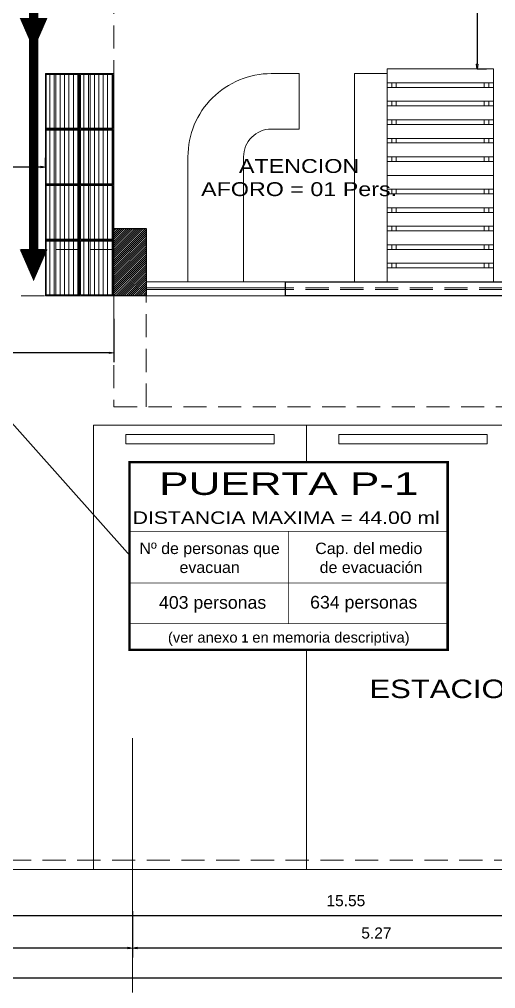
# Model space of a CAD drawing. Header units: millimetres. Extents: x 1675 to 1732.9, y 581.7 to 641.7.
# Drawn here: x 1684.3 to 1689.44, y 586.94 to 597.41 of the extents above; entities that cross this region are included whole.
import ezdxf
from ezdxf.enums import TextEntityAlignment as Align

# ---------------------------------------------------------------- set-up
doc = ezdxf.new("R2010")
doc.units = ezdxf.units.MM
doc.set_wipeout_variables(frame=1)
doc.linetypes.add('DASHDOT', pattern=[25.4, 12.7, -6.35, 0, -6.35])
doc.linetypes.add('HIDDEN', pattern=[0.375, 0.25, -0.125])
doc.layers.get('0').update_dxf_attribs({"lineweight": 5})
doc.layers.get('Defpoints').update_dxf_attribs({"color": 8, "lineweight": 5})
for name, color, linetype, lineweight in [('- PALETS', 8, 'Continuous', 5), ('_MUEBLE DE FRUTAS', 8, 'Continuous', 5), ('AHURADO', 8, 'Continuous', 5), ('COTAS', 8, 'Continuous', 5), ('EJES', 92, 'DASHDOT', 5), ('LFS - 303 - LINEAS', 8, 'Continuous', 5), ('MURO BAJO', 7, 'Continuous', 20), ('Muros', 7, 'Continuous', 30), ('PROYECCION', 8, 'HIDDEN', 5), ('Ruta Evacuacion 1', 82, 'HIDDEN', 5), ('TEX-AMB', 7, 'Continuous', 5), ('texto', 7, 'Continuous', 5)]:
    doc.layers.add(name, color=color, linetype=linetype, lineweight=lineweight)
doc.styles.add('ARIAL', font='arial.ttf')
doc.styles.add('Estilo 2 cota', font='arial.ttf')
doc.styles.add('ROMANS', font='arial.ttf')
doc.styles.add('TECHNIC_', font='swiss.ttf')
doc.styles.add('Texto peqño', font='sanss___.ttf', dxfattribs={"height": 0.12})
doc.dimstyles.new('100', dxfattribs={"dimtxt": 0.12, "dimasz": 0.05, "dimexe": 0.1, "dimexo": 0.25, "dimgap": 0.1, "dimtad": 1, "dimzin": 4, "dimdsep": 46, "dimtxsty": 'Texto peqño', "dimblk": 'CLOSEDBLANK', "dimcen": -0.05, "dimdle": 0.1, "dimclrd": 256, "dimclre": 256, "dimclrt": 256, "dimadec": 0, "dimazin": 0, "dimtfac": 1, "dimtix": 1, "dimtmove": 0, "dimatfit": 3, "dimldrblk": 'ARCHTICK', "dimfxl": 0, "dimarcsym": 0})
doc.dimstyles.new('3-fuera de', dxfattribs={"dimtxt": 0.3, "dimasz": 0.3, "dimexe": 0.3, "dimexo": 0.1, "dimgap": 0.1, "dimtad": 2, "dimzin": 0, "dimtxsty": 'Estilo 2 cota', "dimcen": -0.3, "dimclrd": 256, "dimclre": 256, "dimclrt": 7, "dimadec": 0, "dimazin": 0, "dimtfac": 1, "dimtmove": 0, "dimatfit": 3, "dimfxl": 0, "dimtolj": 1, "dimtzin": 0, "dimlwd": -1, "dimlwe": -1, "dimarcsym": 0})

# ---------------------------------------------------------------- blocks, each defined once
blk = doc.blocks.new('PALETS VERDURA')
for p, q in [((0, -0.3), (0, 0.3)), ((0, -0.3), (0, 0.3)), ((0, 0.3), (0.37, 0.3)), ((0.01, -0.29), (0.01, 0.29)), ((0.01, 0.29), (0.36, 0.29)), ((0.02, -0.29), (0.02, 0.29)), ((0.068, -0.29), (0.068, 0.29)), ((0.115, -0.29), (0.115, 0.29)), ((0.163, -0.29), (0.163, 0.29)), ((0.211, -0.29), (0.211, 0.29)), ((0.258, -0.29), (0.258, 0.29)), ((0.276, -0.29), (0.276, 0.29)), ((0.323, -0.29), (0.323, 0.29)), ((0.36, 0.29), (0.36, -0.29)), ((0.37, 0.3), (0.37, -0.3)), ((0.37, 0.3), (0.37, -0.3)), ((0.37, -0.3), (0, -0.3)), ((0.36, -0.29), (0.01, -0.29))]:
    blk.add_line(p, q)
blk = doc.blocks.new('_ClosedBlank')
at = {"color": 0, "linetype": 'ByBlock', "lineweight": -2}
for p, q in [((-1, 0.17), (0, 0)), ((-1, 0.17), (-1, -0.17)), ((0, 0), (-1, -0.17))]:
    blk.add_line(p, q, dxfattribs=at)
blk = doc.blocks.new('*D137')
at = {"layer": 'COTAS', "lineweight": -2}
for p, q in [((1679.896, 587.458), (1679.896, 586.958)), ((1699.896, 587.458), (1699.896, 586.958))]:
    blk.add_line(p, q, dxfattribs=at)
at = {"layer": 'COTAS', "linetype": 'ByBlock', "lineweight": -2}
blk.add_line((1679.946, 587.058), (1699.846, 587.058), dxfattribs=at)
at = {"layer": 'Defpoints', "color": 0}
for p in [(1679.896, 588.228, 0), (1699.896, 588.228, 0), (1699.896, 587.058)]:
    blk.add_point(p, dxfattribs=at)
at = {"layer": 'COTAS', "lineweight": -2, "xscale": 0.05, "yscale": 0.05, "zscale": 0.05, "rotation": 180}
blk.add_blockref('_ClosedBlank', (1679.896, 587.058), dxfattribs=at)
at = {"layer": 'COTAS', "lineweight": -2, "xscale": 0.05, "yscale": 0.05, "zscale": 0.05}
blk.add_blockref('_ClosedBlank', (1699.896, 587.058), dxfattribs=at)
at = {"layer": 'COTAS', "insert": (1689.896, 587.22), "char_height": 0.12, "attachment_point": 5, "style": 'Texto peqño'}
blk.add_mtext('20.00', dxfattribs=at)
blk = doc.blocks.new('_ARCHTICK')
at = {"color": 0, "linetype": 'ByBlock', "const_width": 0.15}
blk.add_lwpolyline([(-0.5, -0.5), (0.5, 0.5)], dxfattribs=at)
blk = doc.blocks.new('*D142')
at = {"layer": 'COTAS', "lineweight": -2}
for p, q in [((1680.046, 587.978), (1680.046, 587.628)), ((1695.596, 587.978), (1695.596, 587.628))]:
    blk.add_line(p, q, dxfattribs=at)
at = {"layer": 'COTAS', "linetype": 'ByBlock', "lineweight": -2}
blk.add_line((1695.546, 587.728), (1680.096, 587.728), dxfattribs=at)
at = {"layer": 'Defpoints', "color": 0}
for p in [(1680.046, 588.228), (1695.596, 588.228), (1680.046, 587.728)]:
    blk.add_point(p, dxfattribs=at)
at = {"layer": 'COTAS', "lineweight": -2, "xscale": 0.05, "yscale": 0.05, "zscale": 0.05, "rotation": 180}
blk.add_blockref('_ClosedBlank', (1680.046, 587.728), dxfattribs=at)
at = {"layer": 'COTAS', "lineweight": -2, "xscale": 0.05, "yscale": 0.05, "zscale": 0.05}
blk.add_blockref('_ClosedBlank', (1695.596, 587.728), dxfattribs=at)
at = {"layer": 'COTAS', "insert": (1687.821, 587.89), "char_height": 0.12, "attachment_point": 5, "style": 'Texto peqño'}
blk.add_mtext('15.55', dxfattribs=at)
blk = doc.blocks.new('*D145')
at = {"layer": 'COTAS', "lineweight": -2}
for p, q in [((1685.516, 587.778), (1685.516, 587.278)), ((1690.786, 587.778), (1690.786, 587.278))]:
    blk.add_line(p, q, dxfattribs=at)
at = {"layer": 'COTAS', "linetype": 'ByBlock', "lineweight": -2}
blk.add_line((1690.736, 587.378), (1685.566, 587.378), dxfattribs=at)
at = {"layer": 'Defpoints', "color": 0}
for p in [(1685.516, 588.228), (1690.786, 588.228), (1685.516, 587.378)]:
    blk.add_point(p, dxfattribs=at)
at = {"layer": 'COTAS', "lineweight": -2, "xscale": 0.05, "yscale": 0.05, "zscale": 0.05, "rotation": 180}
blk.add_blockref('_ClosedBlank', (1685.516, 587.378), dxfattribs=at)
at = {"layer": 'COTAS', "lineweight": -2, "xscale": 0.05, "yscale": 0.05, "zscale": 0.05}
blk.add_blockref('_ClosedBlank', (1690.786, 587.378), dxfattribs=at)
at = {"layer": 'COTAS', "insert": (1688.151, 587.54), "char_height": 0.12, "attachment_point": 5, "style": 'Texto peqño'}
blk.add_mtext('5.27', dxfattribs=at)
blk = doc.blocks.new('*D146')
at = {"layer": 'COTAS', "lineweight": -2}
for p, q in [((1679.896, 587.778), (1679.896, 587.278)), ((1685.516, 587.778), (1685.516, 587.278))]:
    blk.add_line(p, q, dxfattribs=at)
at = {"layer": 'COTAS', "linetype": 'ByBlock', "lineweight": -2}
blk.add_line((1685.466, 587.378), (1679.946, 587.378), dxfattribs=at)
at = {"layer": 'Defpoints', "color": 0}
for p in [(1679.896, 588.228, 0), (1685.516, 588.228), (1679.896, 587.378)]:
    blk.add_point(p, dxfattribs=at)
at = {"layer": 'COTAS', "lineweight": -2, "xscale": 0.05, "yscale": 0.05, "zscale": 0.05, "rotation": 180}
blk.add_blockref('_ClosedBlank', (1679.896, 587.378), dxfattribs=at)
at = {"layer": 'COTAS', "lineweight": -2, "xscale": 0.05, "yscale": 0.05, "zscale": 0.05}
blk.add_blockref('_ClosedBlank', (1685.516, 587.378), dxfattribs=at)
at = {"layer": 'COTAS', "insert": (1682.706, 587.54), "char_height": 0.12, "attachment_point": 5, "style": 'Texto peqño'}
blk.add_mtext('5.62', dxfattribs=at)
blk = doc.blocks.new('*D163')
at = {"layer": 'COTAS', "lineweight": -2}
for p, q in [((1681.401, 595.818), (1681.401, 595.918)), ((1684.576, 595.818), (1684.576, 595.918))]:
    blk.add_line(p, q, dxfattribs=at)
at = {"layer": 'COTAS', "linetype": 'ByBlock', "lineweight": -2}
blk.add_line((1684.526, 595.818), (1681.451, 595.818), dxfattribs=at)
at = {"layer": 'Defpoints', "color": 0}
for p in [(1681.401, 595.818), (1681.401, 595.628), (1684.576, 595.628)]:
    blk.add_point(p, dxfattribs=at)
at = {"layer": 'COTAS', "lineweight": -2, "xscale": 0.05, "yscale": 0.05, "zscale": 0.05, "rotation": 180}
blk.add_blockref('_ClosedBlank', (1681.401, 595.818), dxfattribs=at)
at = {"layer": 'COTAS', "lineweight": -2, "xscale": 0.05, "yscale": 0.05, "zscale": 0.05}
blk.add_blockref('_ClosedBlank', (1684.576, 595.818), dxfattribs=at)
at = {"layer": 'COTAS', "insert": (1682.989, 595.98), "char_height": 0.12, "attachment_point": 5, "style": 'Texto peqño'}
blk.add_mtext('3.17', dxfattribs=at)
blk = doc.blocks.new('A$C68C32CAB')
for points in [[(0.65, 1.15), (-0.5, 1.15), (-0.5, 0), (0.65, 0)], [(-0.5, 1), (0.65, 1), (0.65, 1.15), (-0.5, 1.15)], [(-0.5, 0.8), (0.65, 0.8), (0.65, 0.95), (-0.5, 0.95)], [(-0.45, 0.95), (-0.4, 0.95), (-0.4, 1), (-0.45, 1)], [(0.6, 0.95), (0.55, 0.95), (0.55, 1), (0.6, 1)], [(-0.5, 0.6), (0.65, 0.6), (0.65, 0.75), (-0.5, 0.75)], [(-0.45, 0.75), (-0.4, 0.75), (-0.4, 0.8), (-0.45, 0.8)], [(0.6, 0.75), (0.55, 0.75), (0.55, 0.8), (0.6, 0.8)], [(-0.5, 0.55), (0.65, 0.55), (0.65, 0.4), (-0.5, 0.4)], [(-0.45, 0.55), (-0.4, 0.55), (-0.4, 0.6), (-0.45, 0.6)], [(0.6, 0.55), (0.55, 0.55), (0.55, 0.6), (0.6, 0.6)], [(-0.5, 0.35), (0.65, 0.35), (0.65, 0.2), (-0.5, 0.2)], [(-0.45, 0.35), (-0.4, 0.35), (-0.4, 0.4), (-0.45, 0.4)], [(0.6, 0.35), (0.55, 0.35), (0.55, 0.4), (0.6, 0.4)], [(-0.5, 0.15), (0.65, 0.15), (0.65, 0), (-0.5, 0)], [(-0.45, 0.15), (-0.4, 0.15), (-0.4, 0.2), (-0.45, 0.2)], [(0.6, 0.15), (0.55, 0.15), (0.55, 0.2), (0.6, 0.2)]]:
    blk.add_lwpolyline(points, close=True)
blk = doc.blocks.new('*D169')
at = {"layer": 'COTAS', "lineweight": -2}
for p, q in [((1689.239, 598.792), (1689.339, 598.792)), ((1689.239, 596.878), (1689.339, 596.878))]:
    blk.add_line(p, q, dxfattribs=at)
at = {"layer": 'COTAS', "linetype": 'ByBlock', "lineweight": -2}
blk.add_line((1689.239, 598.742), (1689.239, 596.928), dxfattribs=at)
at = {"layer": 'Defpoints', "color": 0}
for p in [(1689.087, 598.792), (1689.087, 596.878), (1689.239, 596.878)]:
    blk.add_point(p, dxfattribs=at)
at = {"layer": 'COTAS', "lineweight": -2, "xscale": 0.05, "yscale": 0.05, "zscale": 0.05}
for p, rotation in [((1689.239, 598.792), 90), ((1689.239, 596.878), 270)]:
    blk.add_blockref('_ClosedBlank', p, dxfattribs=dict(at, rotation=rotation))
at = {"layer": 'COTAS', "insert": (1689.077, 597.835), "char_height": 0.12, "attachment_point": 5, "rotation": 90, "style": 'Texto peqño'}
blk.add_mtext('1.91', dxfattribs=at)
blk = doc.blocks.new('LS_ESC_CUADRO')
blk.add_wipeout([(-7.538, 0), (7.538, 0), (7.498, -8.89), (-7.49, -8.89)])
at = {"const_width": 0.115}
blk.add_lwpolyline([(-7.538, 0), (7.538, 0), (7.538, -8.89), (-7.538, -8.89)], close=True, dxfattribs=at)
at = {"const_width": 0.0308}
for points in [[(-7.52, -3.274), (7.538, -3.274)], [(-0.019, -3.274), (-0.019, -7.659)], [(-7.507, -5.722), (7.538, -5.722)], [(-7.496, -7.654), (7.538, -7.654)]]:
    blk.add_lwpolyline(points, dxfattribs=at)
for s, insert, char_height, width, attachment_point, rotation, style in [('{\\fArial|b0|i0|c238|p34;Nº de personas que evacuan}', (-3.744, -3.812), 0.54, 6.74928, 2, 0, 'ARIAL'), ('{\\fArial|b0|i0|c238|p34;Cap}.{\\fArial|b0|i0|c238|p34; del medio\\P de evacuación}', (3.8, -3.812), 0.54, 6.80085, 2, 0, 'ARIAL'), ('({\\fArial|b0|i0|c186|p34;\\C256;ver anexo \\fArial|b1|i0|c186|p34;\\H0.8x;1\\fArial|b0|i0|c186|p34;\\H1.25x; en memoria descriptiva})', (0.006, -8.379), 0.5, 13.09714, 5, 0.0251, 'TECHNIC_')]:
    blk.add_mtext(s, dxfattribs=dict(insert=insert, char_height=char_height, width=width, attachment_point=attachment_point, rotation=rotation, style=style))
at = {"style": 'ARIAL'}
for tag, height, flags, p in [('NOMBRE_MEDIO', 1, 12, (0.009, -1.551)), ('TIPO_DE_ESC', 0.6, 8, (-0.112, -2.929)), ('EVACUAN', 0.6, 8, (-3.601, -6.95)), ('CAPACIDAD', 0.6, 8, (3.558, -6.941))]:
    blk.add_attdef(tag, text='', height=height, dxfattribs=dict(at, flags=flags)).set_placement(p, align=Align.CENTER)
blk = doc.blocks.new('SENTIDO')
blk.add_lwpolyline([(-0.344, 0, 0, 0.3, 0), (0, 0, 0, 0, 0)], format="xyseb")
blk = doc.blocks.new('*D332')
at = {"layer": 'COTAS', "lineweight": -2}
for p, q in [((1680.096, 594.178), (1680.096, 593.71)), ((1685.316, 594.178), (1685.316, 593.71))]:
    blk.add_line(p, q, dxfattribs=at)
at = {"layer": 'COTAS', "linetype": 'ByBlock', "lineweight": -2}
blk.add_line((1685.266, 593.81), (1680.146, 593.81), dxfattribs=at)
at = {"layer": 'Defpoints', "color": 0}
for p in [(1680.096, 594.428), (1685.316, 594.428), (1680.096, 593.81)]:
    blk.add_point(p, dxfattribs=at)
at = {"layer": 'COTAS', "lineweight": -2, "xscale": 0.05, "yscale": 0.05, "zscale": 0.05, "rotation": 180}
blk.add_blockref('_ClosedBlank', (1680.096, 593.81), dxfattribs=at)
at = {"layer": 'COTAS', "lineweight": -2, "xscale": 0.05, "yscale": 0.05, "zscale": 0.05}
blk.add_blockref('_ClosedBlank', (1685.316, 593.81), dxfattribs=at)
at = {"layer": 'COTAS', "insert": (1682.706, 593.972), "char_height": 0.12, "attachment_point": 5, "style": 'Texto peqño'}
blk.add_mtext('5.22', dxfattribs=at)

msp = doc.modelspace()

# ---------------------------------------------------------------- hatches: boundary and pattern name
at = {"layer": 'AHURADO'}
h = msp.add_hatch(dxfattribs=at)
h.set_pattern_fill('ANSI31', color=256, scale=0.005, style=0)
h.set_pattern_definition([(45, (-0.8, 0), (-0.01122532015, 0.01122532015), [])])
h.paths.add_polyline_path([(1685.316, 595.153), (1685.666, 595.153), (1685.666, 594.428), (1685.316, 594.428)])

# ---------------------------------------------------------------- linework, layer by layer
at = {"layer": '_MUEBLE DE FRUTAS'}
msp.add_lwpolyline([(1686.116, 595.928), (1686.116, 594.578), (1686.716, 594.578), (1686.716, 595.928, -0.414214), (1687.016, 596.228), (1687.316, 596.228), (1687.316, 596.828), (1687.016, 596.828, 0.414214), (1686.116, 595.928), (1686.116, 595.928)], format="xyb", dxfattribs=at)
msp.add_lwpolyline([(1687.916, 596.828), (1688.266, 596.828), (1688.266, 594.578), (1687.916, 594.578), (1687.916, 596.828)], dxfattribs=at)
at = {"layer": 'EJES', "ltscale": 10}
msp.add_line((1685.516, 586.898), (1685.516, 589.648), dxfattribs=at)
at = {"layer": 'LFS - 303 - LINEAS'}
for p, q in [((1687.166, 594.513), (1685.666, 594.513)), ((1687.166, 594.493), (1685.666, 594.493)), ((1680.046, 588.228), (1695.596, 588.228))]:
    msp.add_line(p, q, dxfattribs=at)
for points in [[(1685.096, 593.028), (1687.396, 593.028), (1687.396, 588.228), (1685.096, 588.228)], [(1689.696, 593.028), (1687.396, 593.028), (1687.396, 588.228), (1689.696, 588.228)]]:
    msp.add_lwpolyline(points, close=True, dxfattribs=at)
at = {"layer": 'MURO BAJO'}
for p, q in [((1687.166, 594.578), (1685.666, 594.578)), ((1687.166, 594.428), (1685.666, 594.428))]:
    msp.add_line(p, q, dxfattribs=at)
for points in [[(1685.446, 592.928), (1687.046, 592.928), (1687.046, 592.828), (1685.446, 592.828), (1685.446, 592.928)], [(1687.746, 592.928), (1689.346, 592.928), (1689.346, 592.828), (1687.746, 592.828), (1687.746, 592.928)]]:
    msp.add_lwpolyline(points, dxfattribs=at)
at = {"layer": 'Muros'}
for p, q in [((1685.316, 594.428), (1685.316, 595.153)), ((1685.316, 595.153), (1685.666, 595.153)), ((1685.666, 595.153), (1685.666, 594.428)), ((1687.166, 594.578), (1690.636, 594.578)), ((1685.666, 594.428), (1685.316, 594.428)), ((1695.596, 594.428), (1687.166, 594.428))]:
    msp.add_line(p, q, dxfattribs=at)
msp.add_lwpolyline([(1685.316, 595.153), (1685.666, 595.153), (1685.666, 594.428), (1685.316, 594.428)], close=True, dxfattribs=at)
msp.add_lwpolyline([(1687.166, 594.578), (1687.166, 594.428)], dxfattribs=at)
at = {"layer": 'PROYECCION'}
for p, q in [((1685.316, 601.848), (1685.316, 595.153)), ((1685.316, 594.428), (1685.316, 593.228)), ((1685.666, 593.228), (1685.666, 594.428)), ((1680.046, 588.328), (1695.596, 588.328))]:
    msp.add_line(p, q, dxfattribs=at)
for points in [[(1685.316, 594.928), (1680.096, 594.928)], [(1690.636, 594.513), (1687.166, 594.513)], [(1690.636, 594.493), (1687.166, 594.493)], [(1685.316, 594.428), (1680.096, 594.428)], [(1685.316, 593.228), (1695.596, 593.228)]]:
    msp.add_lwpolyline(points, dxfattribs=at)
at = {"layer": 'Ruta Evacuacion 1', "const_width": 0.1}
msp.add_lwpolyline([(1684.449, 594.928), (1684.449, 623.041, -0.050367), (1684.459, 623.141), (1687.119, 636.178, -0.356411), (1687.609, 636.578), (1691.851, 636.578)], format="xyb", dxfattribs=at)

# ---------------------------------------------------------------- block references
at = {"layer": '- PALETS', "xscale": -1, "rotation": 180}
msp.add_blockref('A$C68C32CAB', (1688.766, 596.878), dxfattribs=at)
at = {"layer": '- PALETS'}
msp.add_blockref('A$C68C32CAB', (1688.766, 594.578), dxfattribs=at)
at = {"layer": '_MUEBLE DE FRUTAS', "xscale": -1}
for p in [(1684.946, 596.528), (1685.316, 596.528), (1684.946, 595.328), (1685.316, 595.328)]:
    msp.add_blockref('PALETS VERDURA', p, dxfattribs=at)
at = {"layer": '_MUEBLE DE FRUTAS', "rotation": 180}
for p in [(1684.946, 595.928), (1685.316, 595.928), (1684.946, 594.728), (1685.316, 594.728)]:
    msp.add_blockref('PALETS VERDURA', p, dxfattribs=at)
at = {"layer": 'Ruta Evacuacion 1'}
for p, rotation in [((1684.449, 597.428), 90), ((1684.449, 594.928), 89.99999999666495)]:
    msp.add_blockref('SENTIDO', p, dxfattribs=dict(at, rotation=rotation))

# ---------------------------------------------------------------- texts
at = {"layer": 'texto', "attachment_point": 5, "style": 'ROMANS'}
for s, insert, char_height in [('{\\W1.2;ATENCION\\PAFORO = 01 Pers.}', (1687.316, 595.703), 0.15), ('{\\H2x;\\W1.2;ESTACIONAMIENTO}', (1689.696, 590.178), 0.1)]:
    msp.add_mtext(s, dxfattribs=dict(at, insert=insert, char_height=char_height))

# ---------------------------------------------------------------- dimensions: what is measured, and where the dimension line sits
at = {"layer": 'COTAS'}
dim = msp.add_linear_dim(base=(1689.239, 596.878), p1=(1689.087, 598.792), p2=(1689.087, 596.878), angle=90, dimstyle='100', dxfattribs=at)
dim.commit()
dim.dimension.update_dxf_attribs({"geometry": '*D169', "text_midpoint": (1689.077, 597.835)})
for base, p1, p2, picture, middle in [((1681.4015, 595.8185), (1684.5759, 595.6285), (1681.4015, 595.6285), '*D163', (1682.9887, 595.9804)), ((1680.096, 593.81), (1685.316, 594.428), (1680.096, 594.428), '*D332', (1682.706, 593.972)), ((1699.896, 587.058), (1679.896, 588.228, 0), (1699.896, 588.228, 0), '*D137', (1689.896, 587.22))]:
    dim = msp.add_linear_dim(base=base, p1=p1, p2=p2, dimstyle='100', dxfattribs=at)
    dim.commit()
    dim.dimension.update_dxf_attribs({"geometry": picture, "text_midpoint": middle})
for base, p1, p2, picture, middle in [((1679.896, 587.378), (1685.516, 588.228), (1679.896, 588.228, 0), '*D146', (1682.706, 587.54)), ((1685.516, 587.378), (1690.786, 588.228), (1685.516, 588.228), '*D145', (1688.151, 587.54))]:
    dim = msp.add_linear_dim(base=base, p1=p1, p2=p2, dimstyle='100', override={"dimtmove": 1}, dxfattribs=at)
    dim.commit()
    dim.dimension.update_dxf_attribs({"geometry": picture, "text_midpoint": middle})
dim = msp.add_linear_dim(base=(1680.046, 587.728), p1=(1695.596, 588.228), p2=(1680.046, 588.228), angle=180, dimstyle='100', override={"dimtmove": 1}, dxfattribs=at)
dim.commit()
dim.dimension.update_dxf_attribs({"geometry": '*D142', "text_midpoint": (1687.821, 587.89)})

# ---------------------------------------------------------------- leaders
at = {"layer": 'TEX-AMB'}
msp.add_leader([(1682.989, 594.428), (1685.49, 591.615)], dimstyle='3-fuera de', override={"dimasz": 0.2, "dimldrblk": 'DOT'}, dxfattribs=at)

# ---------------------------------------------------------------- next in the draw order: block references
ref = msp.add_blockref('LS_ESC_CUADRO', (1687.203, 592.628), dxfattribs=dict(at, xscale=0.2279072866076603, yscale=0.2279072869569063, zscale=0.2279072866409856))
ref.add_attrib('EVACUAN', '403 personas', dxfattribs={"layer": '0', "height": 0.13674, "style": 'ARIAL', "flags": 8}).set_placement((1686.382, 591.045), align=Align.CENTER)
ref.add_attrib('CAPACIDAD', '634 personas', dxfattribs={"layer": '0', "height": 0.13674, "style": 'ARIAL', "flags": 8}).set_placement((1688.014, 591.047), align=Align.CENTER)
ref.add_attrib('NOMBRE_MEDIO', 'PUERTA P-1', dxfattribs={"layer": '0', "height": 0.2431, "style": 'ARIAL', "width": 1.4, "flags": 12}).set_placement((1687.205, 592.275), align=Align.CENTER)
ref.add_attrib('TIPO_DE_ESC', 'DISTANCIA MAXIMA = 44.00 ml', dxfattribs={"layer": '0', "height": 0.13614, "style": 'ARIAL', "width": 1.2, "flags": 8}).set_placement((1687.177, 591.961), align=Align.CENTER)

doc.saveas('drawing.dxf')
